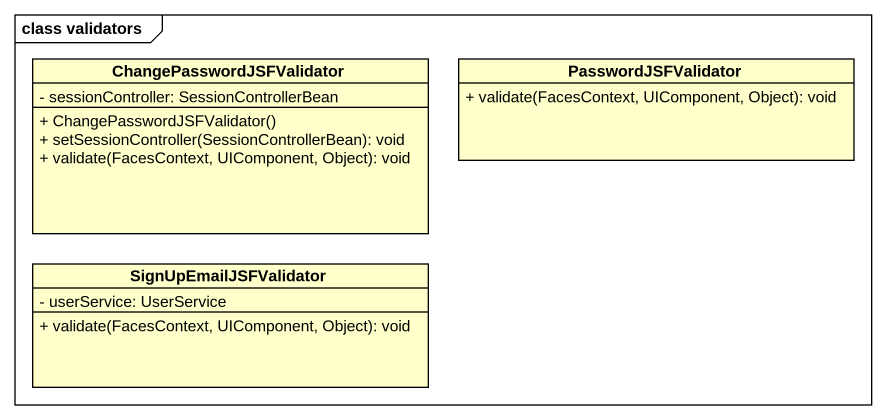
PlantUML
@startuml
mainframe class validators
hide circle
hide empty members
skinparam classAttributeIconSize 0
class ChangePasswordJSFValidator {
  - sessionController: SessionControllerBean
  + ChangePasswordJSFValidator()
  + setSessionController(SessionControllerBean): void
  + validate(FacesContext, UIComponent, Object): void
}
class PasswordJSFValidator {
  + validate(FacesContext, UIComponent, Object): void
}
class SignUpEmailJSFValidator {
  - userService: UserService
  + validate(FacesContext, UIComponent, Object): void
}
@enduml
